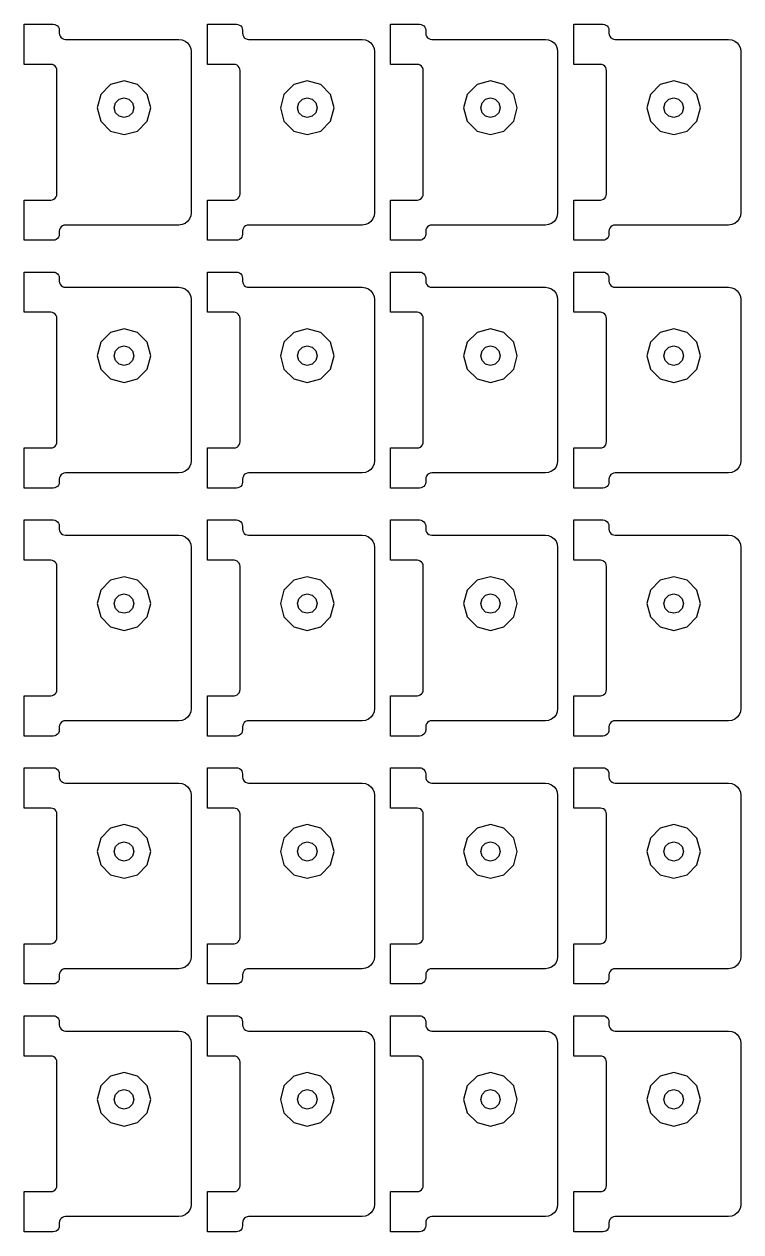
# Model space of a CAD drawing. Extents: x 11 to 212, y 11 to 212.
# Drawn here: x 149.94 to 156.85, y 61.2 to 72.84 of the extents above; entities that cross this region are included whole.
import ezdxf

# ---------------------------------------------------------------- set-up
doc = ezdxf.new("R2010")
doc.units = 0
doc.layers.add('G', color=7, linetype='continuous')

msp = doc.modelspace()

# ---------------------------------------------------------------- linework, layer by layer
at = {"layer": 'G'}
for points in [[(150.2, 71.141), (150.215, 71.143), (150.229, 71.149), (150.242, 71.158), (150.251, 71.171), (150.257, 71.185), (150.259, 71.2), (150.259, 72.388), (150.257, 72.403), (150.251, 72.418), (150.242, 72.43), (150.229, 72.439), (150.215, 72.445), (150.2, 72.447), (149.944, 72.447), (149.944, 72.835), (150.224, 72.835), (150.239, 72.833), (150.253, 72.827), (150.265, 72.818), (150.274, 72.806), (150.28, 72.792), (150.282, 72.776), (150.282, 72.747), (150.284, 72.732), (150.29, 72.718), (150.3, 72.705), (150.312, 72.696), (150.326, 72.69), (150.341, 72.688), (151.435, 72.688), (151.466, 72.684), (151.494, 72.672), (151.518, 72.654), (151.537, 72.629), (151.549, 72.601), (151.553, 72.571), (151.553, 71.018), (151.549, 70.987), (151.537, 70.959), (151.518, 70.934), (151.494, 70.916), (151.466, 70.904), (151.435, 70.9), (150.341, 70.9), (150.326, 70.898), (150.312, 70.892), (150.3, 70.883), (150.29, 70.871), (150.284, 70.856), (150.282, 70.841), (150.282, 70.812), (150.28, 70.797), (150.274, 70.782), (150.265, 70.77), (150.253, 70.761), (150.239, 70.755), (150.224, 70.753), (149.944, 70.753), (149.944, 71.141)], [(151.965, 71.141), (151.98, 71.143), (151.994, 71.149), (152.006, 71.158), (152.016, 71.171), (152.022, 71.185), (152.024, 71.2), (152.024, 72.388), (152.022, 72.403), (152.016, 72.418), (152.006, 72.43), (151.994, 72.439), (151.98, 72.445), (151.965, 72.447), (151.708, 72.447), (151.708, 72.835), (151.988, 72.835), (152.003, 72.833), (152.018, 72.827), (152.03, 72.818), (152.039, 72.806), (152.045, 72.792), (152.047, 72.776), (152.047, 72.747), (152.049, 72.732), (152.055, 72.718), (152.064, 72.705), (152.076, 72.696), (152.091, 72.69), (152.106, 72.688), (153.2, 72.688), (153.23, 72.684), (153.259, 72.672), (153.283, 72.654), (153.302, 72.629), (153.314, 72.601), (153.318, 72.571), (153.318, 71.018), (153.314, 70.987), (153.302, 70.959), (153.283, 70.934), (153.259, 70.916), (153.23, 70.904), (153.2, 70.9), (152.106, 70.9), (152.091, 70.898), (152.076, 70.892), (152.064, 70.883), (152.055, 70.871), (152.049, 70.856), (152.047, 70.841), (152.047, 70.812), (152.045, 70.797), (152.039, 70.782), (152.03, 70.77), (152.018, 70.761), (152.003, 70.755), (151.988, 70.753), (151.708, 70.753), (151.708, 71.141)], [(153.729, 71.141), (153.745, 71.143), (153.759, 71.149), (153.771, 71.158), (153.78, 71.171), (153.786, 71.185), (153.788, 71.2), (153.788, 72.388), (153.786, 72.403), (153.78, 72.418), (153.771, 72.43), (153.759, 72.439), (153.745, 72.445), (153.729, 72.447), (153.473, 72.447), (153.473, 72.835), (153.753, 72.835), (153.768, 72.833), (153.782, 72.827), (153.795, 72.818), (153.804, 72.806), (153.81, 72.792), (153.812, 72.776), (153.812, 72.747), (153.814, 72.732), (153.82, 72.718), (153.829, 72.705), (153.841, 72.696), (153.855, 72.69), (153.871, 72.688), (154.965, 72.688), (154.995, 72.684), (155.024, 72.672), (155.048, 72.654), (155.067, 72.629), (155.078, 72.601), (155.082, 72.571), (155.082, 71.018), (155.078, 70.987), (155.067, 70.959), (155.048, 70.934), (155.024, 70.916), (154.995, 70.904), (154.965, 70.9), (153.871, 70.9), (153.855, 70.898), (153.841, 70.892), (153.829, 70.883), (153.82, 70.871), (153.814, 70.856), (153.812, 70.841), (153.812, 70.812), (153.81, 70.797), (153.804, 70.782), (153.795, 70.77), (153.782, 70.761), (153.768, 70.755), (153.753, 70.753), (153.473, 70.753), (153.473, 71.141)], [(155.494, 71.141), (155.509, 71.143), (155.524, 71.149), (155.536, 71.158), (155.545, 71.171), (155.551, 71.185), (155.553, 71.2), (155.553, 72.388), (155.551, 72.403), (155.545, 72.418), (155.536, 72.43), (155.524, 72.439), (155.509, 72.445), (155.494, 72.447), (155.238, 72.447), (155.238, 72.835), (155.518, 72.835), (155.533, 72.833), (155.547, 72.827), (155.559, 72.818), (155.569, 72.806), (155.574, 72.792), (155.576, 72.776), (155.576, 72.747), (155.578, 72.732), (155.584, 72.718), (155.594, 72.705), (155.606, 72.696), (155.62, 72.69), (155.635, 72.688), (156.729, 72.688), (156.76, 72.684), (156.788, 72.672), (156.813, 72.654), (156.831, 72.629), (156.843, 72.601), (156.847, 72.571), (156.847, 71.018), (156.843, 70.987), (156.831, 70.959), (156.813, 70.934), (156.788, 70.916), (156.76, 70.904), (156.729, 70.9), (155.635, 70.9), (155.62, 70.898), (155.606, 70.892), (155.594, 70.883), (155.584, 70.871), (155.578, 70.856), (155.576, 70.841), (155.576, 70.812), (155.574, 70.797), (155.569, 70.782), (155.559, 70.77), (155.547, 70.761), (155.533, 70.755), (155.518, 70.753), (155.238, 70.753), (155.238, 71.141)], [(151.13, 71.9), (151.165, 72.029), (151.13, 72.159), (151.035, 72.254), (150.906, 72.288), (150.776, 72.254), (150.682, 72.159), (150.647, 72.029), (150.682, 71.9), (150.776, 71.805), (150.906, 71.771), (151.035, 71.805)], [(152.895, 71.9), (152.929, 72.029), (152.895, 72.159), (152.8, 72.254), (152.671, 72.288), (152.541, 72.254), (152.446, 72.159), (152.412, 72.029), (152.446, 71.9), (152.541, 71.805), (152.671, 71.771), (152.8, 71.805)], [(154.659, 71.9), (154.694, 72.029), (154.659, 72.159), (154.565, 72.254), (154.435, 72.288), (154.306, 72.254), (154.211, 72.159), (154.176, 72.029), (154.211, 71.9), (154.306, 71.805), (154.435, 71.771), (154.565, 71.805)], [(156.424, 71.9), (156.459, 72.029), (156.424, 72.159), (156.329, 72.254), (156.2, 72.288), (156.071, 72.254), (155.976, 72.159), (155.941, 72.029), (155.976, 71.9), (156.071, 71.805), (156.2, 71.771), (156.329, 71.805)], [(151, 72.029), (150.987, 71.982), (150.953, 71.948), (150.906, 71.935), (150.859, 71.948), (150.824, 71.982), (150.812, 72.029), (150.824, 72.076), (150.859, 72.111), (150.906, 72.124), (150.953, 72.111), (150.987, 72.076)], [(152.765, 72.029), (152.752, 71.982), (152.718, 71.948), (152.671, 71.935), (152.624, 71.948), (152.589, 71.982), (152.576, 72.029), (152.589, 72.076), (152.624, 72.111), (152.671, 72.124), (152.718, 72.111), (152.752, 72.076)], [(154.529, 72.029), (154.517, 71.982), (154.482, 71.948), (154.435, 71.935), (154.388, 71.948), (154.354, 71.982), (154.341, 72.029), (154.354, 72.076), (154.388, 72.111), (154.435, 72.124), (154.482, 72.111), (154.517, 72.076)], [(156.294, 72.029), (156.282, 71.982), (156.247, 71.948), (156.2, 71.935), (156.153, 71.948), (156.118, 71.982), (156.106, 72.029), (156.118, 72.076), (156.153, 72.111), (156.2, 72.124), (156.247, 72.111), (156.282, 72.076)], [(150.2, 68.753), (150.215, 68.755), (150.229, 68.761), (150.242, 68.77), (150.251, 68.782), (150.257, 68.797), (150.259, 68.812), (150.259, 70), (150.257, 70.015), (150.251, 70.029), (150.242, 70.042), (150.229, 70.051), (150.215, 70.057), (150.2, 70.059), (149.944, 70.059), (149.944, 70.447), (150.224, 70.447), (150.239, 70.445), (150.253, 70.439), (150.265, 70.43), (150.274, 70.418), (150.28, 70.403), (150.282, 70.388), (150.282, 70.359), (150.284, 70.344), (150.29, 70.329), (150.3, 70.317), (150.312, 70.308), (150.326, 70.302), (150.341, 70.3), (151.435, 70.3), (151.466, 70.296), (151.494, 70.284), (151.518, 70.266), (151.537, 70.241), (151.549, 70.213), (151.553, 70.182), (151.553, 68.629), (151.549, 68.599), (151.537, 68.571), (151.518, 68.546), (151.494, 68.528), (151.466, 68.516), (151.435, 68.512), (150.341, 68.512), (150.326, 68.51), (150.312, 68.504), (150.3, 68.495), (150.29, 68.482), (150.284, 68.468), (150.282, 68.453), (150.282, 68.424), (150.28, 68.408), (150.274, 68.394), (150.265, 68.382), (150.253, 68.373), (150.239, 68.367), (150.224, 68.365), (149.944, 68.365), (149.944, 68.753)], [(151.965, 68.753), (151.98, 68.755), (151.994, 68.761), (152.006, 68.77), (152.016, 68.782), (152.022, 68.797), (152.024, 68.812), (152.024, 70), (152.022, 70.015), (152.016, 70.029), (152.006, 70.042), (151.994, 70.051), (151.98, 70.057), (151.965, 70.059), (151.708, 70.059), (151.708, 70.447), (151.988, 70.447), (152.003, 70.445), (152.018, 70.439), (152.03, 70.43), (152.039, 70.418), (152.045, 70.403), (152.047, 70.388), (152.047, 70.359), (152.049, 70.344), (152.055, 70.329), (152.064, 70.317), (152.076, 70.308), (152.091, 70.302), (152.106, 70.3), (153.2, 70.3), (153.23, 70.296), (153.259, 70.284), (153.283, 70.266), (153.302, 70.241), (153.314, 70.213), (153.318, 70.182), (153.318, 68.629), (153.314, 68.599), (153.302, 68.571), (153.283, 68.546), (153.259, 68.528), (153.23, 68.516), (153.2, 68.512), (152.106, 68.512), (152.091, 68.51), (152.076, 68.504), (152.064, 68.495), (152.055, 68.482), (152.049, 68.468), (152.047, 68.453), (152.047, 68.424), (152.045, 68.408), (152.039, 68.394), (152.03, 68.382), (152.018, 68.373), (152.003, 68.367), (151.988, 68.365), (151.708, 68.365), (151.708, 68.753)], [(153.729, 68.753), (153.745, 68.755), (153.759, 68.761), (153.771, 68.77), (153.78, 68.782), (153.786, 68.797), (153.788, 68.812), (153.788, 70), (153.786, 70.015), (153.78, 70.029), (153.771, 70.042), (153.759, 70.051), (153.745, 70.057), (153.729, 70.059), (153.473, 70.059), (153.473, 70.447), (153.753, 70.447), (153.768, 70.445), (153.782, 70.439), (153.795, 70.43), (153.804, 70.418), (153.81, 70.403), (153.812, 70.388), (153.812, 70.359), (153.814, 70.344), (153.82, 70.329), (153.829, 70.317), (153.841, 70.308), (153.855, 70.302), (153.871, 70.3), (154.965, 70.3), (154.995, 70.296), (155.024, 70.284), (155.048, 70.266), (155.067, 70.241), (155.078, 70.213), (155.082, 70.182), (155.082, 68.629), (155.078, 68.599), (155.067, 68.571), (155.048, 68.546), (155.024, 68.528), (154.995, 68.516), (154.965, 68.512), (153.871, 68.512), (153.855, 68.51), (153.841, 68.504), (153.829, 68.495), (153.82, 68.482), (153.814, 68.468), (153.812, 68.453), (153.812, 68.424), (153.81, 68.408), (153.804, 68.394), (153.795, 68.382), (153.782, 68.373), (153.768, 68.367), (153.753, 68.365), (153.473, 68.365), (153.473, 68.753)], [(155.494, 68.753), (155.509, 68.755), (155.524, 68.761), (155.536, 68.77), (155.545, 68.782), (155.551, 68.797), (155.553, 68.812), (155.553, 70), (155.551, 70.015), (155.545, 70.029), (155.536, 70.042), (155.524, 70.051), (155.509, 70.057), (155.494, 70.059), (155.238, 70.059), (155.238, 70.447), (155.518, 70.447), (155.533, 70.445), (155.547, 70.439), (155.559, 70.43), (155.569, 70.418), (155.574, 70.403), (155.576, 70.388), (155.576, 70.359), (155.578, 70.344), (155.584, 70.329), (155.594, 70.317), (155.606, 70.308), (155.62, 70.302), (155.635, 70.3), (156.729, 70.3), (156.76, 70.296), (156.788, 70.284), (156.813, 70.266), (156.831, 70.241), (156.843, 70.213), (156.847, 70.182), (156.847, 68.629), (156.843, 68.599), (156.831, 68.571), (156.813, 68.546), (156.788, 68.528), (156.76, 68.516), (156.729, 68.512), (155.635, 68.512), (155.62, 68.51), (155.606, 68.504), (155.594, 68.495), (155.584, 68.482), (155.578, 68.468), (155.576, 68.453), (155.576, 68.424), (155.574, 68.408), (155.569, 68.394), (155.559, 68.382), (155.547, 68.373), (155.533, 68.367), (155.518, 68.365), (155.238, 68.365), (155.238, 68.753)], [(151.13, 69.512), (151.165, 69.641), (151.13, 69.771), (151.035, 69.865), (150.906, 69.9), (150.776, 69.865), (150.682, 69.771), (150.647, 69.641), (150.682, 69.512), (150.776, 69.417), (150.906, 69.382), (151.035, 69.417)], [(152.895, 69.512), (152.929, 69.641), (152.895, 69.771), (152.8, 69.865), (152.671, 69.9), (152.541, 69.865), (152.446, 69.771), (152.412, 69.641), (152.446, 69.512), (152.541, 69.417), (152.671, 69.382), (152.8, 69.417)], [(154.659, 69.512), (154.694, 69.641), (154.659, 69.771), (154.565, 69.865), (154.435, 69.9), (154.306, 69.865), (154.211, 69.771), (154.176, 69.641), (154.211, 69.512), (154.306, 69.417), (154.435, 69.382), (154.565, 69.417)], [(156.424, 69.512), (156.459, 69.641), (156.424, 69.771), (156.329, 69.865), (156.2, 69.9), (156.071, 69.865), (155.976, 69.771), (155.941, 69.641), (155.976, 69.512), (156.071, 69.417), (156.2, 69.382), (156.329, 69.417)], [(151, 69.641), (150.987, 69.594), (150.953, 69.56), (150.906, 69.547), (150.859, 69.56), (150.824, 69.594), (150.812, 69.641), (150.824, 69.688), (150.859, 69.723), (150.906, 69.735), (150.953, 69.723), (150.987, 69.688)], [(152.765, 69.641), (152.752, 69.594), (152.718, 69.56), (152.671, 69.547), (152.624, 69.56), (152.589, 69.594), (152.576, 69.641), (152.589, 69.688), (152.624, 69.723), (152.671, 69.735), (152.718, 69.723), (152.752, 69.688)], [(154.529, 69.641), (154.517, 69.594), (154.482, 69.56), (154.435, 69.547), (154.388, 69.56), (154.354, 69.594), (154.341, 69.641), (154.354, 69.688), (154.388, 69.723), (154.435, 69.735), (154.482, 69.723), (154.517, 69.688)], [(156.294, 69.641), (156.282, 69.594), (156.247, 69.56), (156.2, 69.547), (156.153, 69.56), (156.118, 69.594), (156.106, 69.641), (156.118, 69.688), (156.153, 69.723), (156.2, 69.735), (156.247, 69.723), (156.282, 69.688)], [(150.2, 66.365), (150.215, 66.367), (150.229, 66.373), (150.242, 66.382), (150.251, 66.394), (150.257, 66.408), (150.259, 66.424), (150.259, 67.612), (150.257, 67.627), (150.251, 67.641), (150.242, 67.653), (150.229, 67.663), (150.215, 67.669), (150.2, 67.671), (149.944, 67.671), (149.944, 68.059), (150.224, 68.059), (150.239, 68.057), (150.253, 68.051), (150.265, 68.042), (150.274, 68.029), (150.28, 68.015), (150.282, 68), (150.282, 67.971), (150.284, 67.955), (150.29, 67.941), (150.3, 67.929), (150.312, 67.92), (150.326, 67.914), (150.341, 67.912), (151.435, 67.912), (151.466, 67.908), (151.494, 67.896), (151.518, 67.877), (151.537, 67.853), (151.549, 67.825), (151.553, 67.794), (151.553, 66.241), (151.549, 66.211), (151.537, 66.182), (151.518, 66.158), (151.494, 66.139), (151.466, 66.128), (151.435, 66.124), (150.341, 66.124), (150.326, 66.122), (150.312, 66.116), (150.3, 66.106), (150.29, 66.094), (150.284, 66.08), (150.282, 66.065), (150.282, 66.035), (150.28, 66.02), (150.274, 66.006), (150.265, 65.994), (150.253, 65.984), (150.239, 65.978), (150.224, 65.976), (149.944, 65.976), (149.944, 66.365)], [(151.965, 66.365), (151.98, 66.367), (151.994, 66.373), (152.006, 66.382), (152.016, 66.394), (152.022, 66.408), (152.024, 66.424), (152.024, 67.612), (152.022, 67.627), (152.016, 67.641), (152.006, 67.653), (151.994, 67.663), (151.98, 67.669), (151.965, 67.671), (151.708, 67.671), (151.708, 68.059), (151.988, 68.059), (152.003, 68.057), (152.018, 68.051), (152.03, 68.042), (152.039, 68.029), (152.045, 68.015), (152.047, 68), (152.047, 67.971), (152.049, 67.955), (152.055, 67.941), (152.064, 67.929), (152.076, 67.92), (152.091, 67.914), (152.106, 67.912), (153.2, 67.912), (153.23, 67.908), (153.259, 67.896), (153.283, 67.877), (153.302, 67.853), (153.314, 67.825), (153.318, 67.794), (153.318, 66.241), (153.314, 66.211), (153.302, 66.182), (153.283, 66.158), (153.259, 66.139), (153.23, 66.128), (153.2, 66.124), (152.106, 66.124), (152.091, 66.122), (152.076, 66.116), (152.064, 66.106), (152.055, 66.094), (152.049, 66.08), (152.047, 66.065), (152.047, 66.035), (152.045, 66.02), (152.039, 66.006), (152.03, 65.994), (152.018, 65.984), (152.003, 65.978), (151.988, 65.976), (151.708, 65.976), (151.708, 66.365)], [(153.729, 66.365), (153.745, 66.367), (153.759, 66.373), (153.771, 66.382), (153.78, 66.394), (153.786, 66.408), (153.788, 66.424), (153.788, 67.612), (153.786, 67.627), (153.78, 67.641), (153.771, 67.653), (153.759, 67.663), (153.745, 67.669), (153.729, 67.671), (153.473, 67.671), (153.473, 68.059), (153.753, 68.059), (153.768, 68.057), (153.782, 68.051), (153.795, 68.042), (153.804, 68.029), (153.81, 68.015), (153.812, 68), (153.812, 67.971), (153.814, 67.955), (153.82, 67.941), (153.829, 67.929), (153.841, 67.92), (153.855, 67.914), (153.871, 67.912), (154.965, 67.912), (154.995, 67.908), (155.024, 67.896), (155.048, 67.877), (155.067, 67.853), (155.078, 67.825), (155.082, 67.794), (155.082, 66.241), (155.078, 66.211), (155.067, 66.182), (155.048, 66.158), (155.024, 66.139), (154.995, 66.128), (154.965, 66.124), (153.871, 66.124), (153.855, 66.122), (153.841, 66.116), (153.829, 66.106), (153.82, 66.094), (153.814, 66.08), (153.812, 66.065), (153.812, 66.035), (153.81, 66.02), (153.804, 66.006), (153.795, 65.994), (153.782, 65.984), (153.768, 65.978), (153.753, 65.976), (153.473, 65.976), (153.473, 66.365)], [(155.494, 66.365), (155.509, 66.367), (155.524, 66.373), (155.536, 66.382), (155.545, 66.394), (155.551, 66.408), (155.553, 66.424), (155.553, 67.612), (155.551, 67.627), (155.545, 67.641), (155.536, 67.653), (155.524, 67.663), (155.509, 67.669), (155.494, 67.671), (155.238, 67.671), (155.238, 68.059), (155.518, 68.059), (155.533, 68.057), (155.547, 68.051), (155.559, 68.042), (155.569, 68.029), (155.574, 68.015), (155.576, 68), (155.576, 67.971), (155.578, 67.955), (155.584, 67.941), (155.594, 67.929), (155.606, 67.92), (155.62, 67.914), (155.635, 67.912), (156.729, 67.912), (156.76, 67.908), (156.788, 67.896), (156.813, 67.877), (156.831, 67.853), (156.843, 67.825), (156.847, 67.794), (156.847, 66.241), (156.843, 66.211), (156.831, 66.182), (156.813, 66.158), (156.788, 66.139), (156.76, 66.128), (156.729, 66.124), (155.635, 66.124), (155.62, 66.122), (155.606, 66.116), (155.594, 66.106), (155.584, 66.094), (155.578, 66.08), (155.576, 66.065), (155.576, 66.035), (155.574, 66.02), (155.569, 66.006), (155.559, 65.994), (155.547, 65.984), (155.533, 65.978), (155.518, 65.976), (155.238, 65.976), (155.238, 66.365)], [(151.13, 67.124), (151.165, 67.253), (151.13, 67.382), (151.035, 67.477), (150.906, 67.512), (150.776, 67.477), (150.682, 67.382), (150.647, 67.253), (150.682, 67.124), (150.776, 67.029), (150.906, 66.994), (151.035, 67.029)], [(152.895, 67.124), (152.929, 67.253), (152.895, 67.382), (152.8, 67.477), (152.671, 67.512), (152.541, 67.477), (152.446, 67.382), (152.412, 67.253), (152.446, 67.124), (152.541, 67.029), (152.671, 66.994), (152.8, 67.029)], [(154.659, 67.124), (154.694, 67.253), (154.659, 67.382), (154.565, 67.477), (154.435, 67.512), (154.306, 67.477), (154.211, 67.382), (154.176, 67.253), (154.211, 67.124), (154.306, 67.029), (154.435, 66.994), (154.565, 67.029)], [(156.424, 67.124), (156.459, 67.253), (156.424, 67.382), (156.329, 67.477), (156.2, 67.512), (156.071, 67.477), (155.976, 67.382), (155.941, 67.253), (155.976, 67.124), (156.071, 67.029), (156.2, 66.994), (156.329, 67.029)], [(151, 67.253), (150.987, 67.206), (150.953, 67.171), (150.906, 67.159), (150.859, 67.171), (150.824, 67.206), (150.812, 67.253), (150.824, 67.3), (150.859, 67.334), (150.906, 67.347), (150.953, 67.334), (150.987, 67.3)], [(152.765, 67.253), (152.752, 67.206), (152.718, 67.171), (152.671, 67.159), (152.624, 67.171), (152.589, 67.206), (152.576, 67.253), (152.589, 67.3), (152.624, 67.334), (152.671, 67.347), (152.718, 67.334), (152.752, 67.3)], [(154.529, 67.253), (154.517, 67.206), (154.482, 67.171), (154.435, 67.159), (154.388, 67.171), (154.354, 67.206), (154.341, 67.253), (154.354, 67.3), (154.388, 67.334), (154.435, 67.347), (154.482, 67.334), (154.517, 67.3)], [(156.294, 67.253), (156.282, 67.206), (156.247, 67.171), (156.2, 67.159), (156.153, 67.171), (156.118, 67.206), (156.106, 67.253), (156.118, 67.3), (156.153, 67.334), (156.2, 67.347), (156.247, 67.334), (156.282, 67.3)], [(150.2, 63.976), (150.215, 63.978), (150.229, 63.984), (150.242, 63.994), (150.251, 64.006), (150.257, 64.02), (150.259, 64.035), (150.259, 65.224), (150.257, 65.239), (150.251, 65.253), (150.242, 65.265), (150.229, 65.274), (150.215, 65.28), (150.2, 65.282), (149.944, 65.282), (149.944, 65.671), (150.224, 65.671), (150.239, 65.669), (150.253, 65.663), (150.265, 65.653), (150.274, 65.641), (150.28, 65.627), (150.282, 65.612), (150.282, 65.582), (150.284, 65.567), (150.29, 65.553), (150.3, 65.541), (150.312, 65.531), (150.326, 65.526), (150.341, 65.524), (151.435, 65.524), (151.466, 65.52), (151.494, 65.508), (151.518, 65.489), (151.537, 65.465), (151.549, 65.436), (151.553, 65.406), (151.553, 63.853), (151.549, 63.822), (151.537, 63.794), (151.518, 63.77), (151.494, 63.751), (151.466, 63.739), (151.435, 63.735), (150.341, 63.735), (150.326, 63.733), (150.312, 63.727), (150.3, 63.718), (150.29, 63.706), (150.284, 63.692), (150.282, 63.676), (150.282, 63.647), (150.28, 63.632), (150.274, 63.618), (150.265, 63.605), (150.253, 63.596), (150.239, 63.59), (150.224, 63.588), (149.944, 63.588), (149.944, 63.976)], [(151.965, 63.976), (151.98, 63.978), (151.994, 63.984), (152.006, 63.994), (152.016, 64.006), (152.022, 64.02), (152.024, 64.035), (152.024, 65.224), (152.022, 65.239), (152.016, 65.253), (152.006, 65.265), (151.994, 65.274), (151.98, 65.28), (151.965, 65.282), (151.708, 65.282), (151.708, 65.671), (151.988, 65.671), (152.003, 65.669), (152.018, 65.663), (152.03, 65.653), (152.039, 65.641), (152.045, 65.627), (152.047, 65.612), (152.047, 65.582), (152.049, 65.567), (152.055, 65.553), (152.064, 65.541), (152.076, 65.531), (152.091, 65.526), (152.106, 65.524), (153.2, 65.524), (153.23, 65.52), (153.259, 65.508), (153.283, 65.489), (153.302, 65.465), (153.314, 65.436), (153.318, 65.406), (153.318, 63.853), (153.314, 63.822), (153.302, 63.794), (153.283, 63.77), (153.259, 63.751), (153.23, 63.739), (153.2, 63.735), (152.106, 63.735), (152.091, 63.733), (152.076, 63.727), (152.064, 63.718), (152.055, 63.706), (152.049, 63.692), (152.047, 63.676), (152.047, 63.647), (152.045, 63.632), (152.039, 63.618), (152.03, 63.605), (152.018, 63.596), (152.003, 63.59), (151.988, 63.588), (151.708, 63.588), (151.708, 63.976)], [(153.729, 63.976), (153.745, 63.978), (153.759, 63.984), (153.771, 63.994), (153.78, 64.006), (153.786, 64.02), (153.788, 64.035), (153.788, 65.224), (153.786, 65.239), (153.78, 65.253), (153.771, 65.265), (153.759, 65.274), (153.745, 65.28), (153.729, 65.282), (153.473, 65.282), (153.473, 65.671), (153.753, 65.671), (153.768, 65.669), (153.782, 65.663), (153.795, 65.653), (153.804, 65.641), (153.81, 65.627), (153.812, 65.612), (153.812, 65.582), (153.814, 65.567), (153.82, 65.553), (153.829, 65.541), (153.841, 65.531), (153.855, 65.526), (153.871, 65.524), (154.965, 65.524), (154.995, 65.52), (155.024, 65.508), (155.048, 65.489), (155.067, 65.465), (155.078, 65.436), (155.082, 65.406), (155.082, 63.853), (155.078, 63.822), (155.067, 63.794), (155.048, 63.77), (155.024, 63.751), (154.995, 63.739), (154.965, 63.735), (153.871, 63.735), (153.855, 63.733), (153.841, 63.727), (153.829, 63.718), (153.82, 63.706), (153.814, 63.692), (153.812, 63.676), (153.812, 63.647), (153.81, 63.632), (153.804, 63.618), (153.795, 63.605), (153.782, 63.596), (153.768, 63.59), (153.753, 63.588), (153.473, 63.588), (153.473, 63.976)], [(155.494, 63.976), (155.509, 63.978), (155.524, 63.984), (155.536, 63.994), (155.545, 64.006), (155.551, 64.02), (155.553, 64.035), (155.553, 65.224), (155.551, 65.239), (155.545, 65.253), (155.536, 65.265), (155.524, 65.274), (155.509, 65.28), (155.494, 65.282), (155.238, 65.282), (155.238, 65.671), (155.518, 65.671), (155.533, 65.669), (155.547, 65.663), (155.559, 65.653), (155.569, 65.641), (155.574, 65.627), (155.576, 65.612), (155.576, 65.582), (155.578, 65.567), (155.584, 65.553), (155.594, 65.541), (155.606, 65.531), (155.62, 65.526), (155.635, 65.524), (156.729, 65.524), (156.76, 65.52), (156.788, 65.508), (156.813, 65.489), (156.831, 65.465), (156.843, 65.436), (156.847, 65.406), (156.847, 63.853), (156.843, 63.822), (156.831, 63.794), (156.813, 63.77), (156.788, 63.751), (156.76, 63.739), (156.729, 63.735), (155.635, 63.735), (155.62, 63.733), (155.606, 63.727), (155.594, 63.718), (155.584, 63.706), (155.578, 63.692), (155.576, 63.676), (155.576, 63.647), (155.574, 63.632), (155.569, 63.618), (155.559, 63.605), (155.547, 63.596), (155.533, 63.59), (155.518, 63.588), (155.238, 63.588), (155.238, 63.976)], [(151.13, 64.735), (151.165, 64.865), (151.13, 64.994), (151.035, 65.089), (150.906, 65.124), (150.776, 65.089), (150.682, 64.994), (150.647, 64.865), (150.682, 64.735), (150.776, 64.641), (150.906, 64.606), (151.035, 64.641)], [(152.895, 64.735), (152.929, 64.865), (152.895, 64.994), (152.8, 65.089), (152.671, 65.124), (152.541, 65.089), (152.446, 64.994), (152.412, 64.865), (152.446, 64.735), (152.541, 64.641), (152.671, 64.606), (152.8, 64.641)], [(154.659, 64.735), (154.694, 64.865), (154.659, 64.994), (154.565, 65.089), (154.435, 65.124), (154.306, 65.089), (154.211, 64.994), (154.176, 64.865), (154.211, 64.735), (154.306, 64.641), (154.435, 64.606), (154.565, 64.641)], [(156.424, 64.735), (156.459, 64.865), (156.424, 64.994), (156.329, 65.089), (156.2, 65.124), (156.071, 65.089), (155.976, 64.994), (155.941, 64.865), (155.976, 64.735), (156.071, 64.641), (156.2, 64.606), (156.329, 64.641)], [(151, 64.865), (150.987, 64.818), (150.953, 64.783), (150.906, 64.771), (150.859, 64.783), (150.824, 64.818), (150.812, 64.865), (150.824, 64.912), (150.859, 64.946), (150.906, 64.959), (150.953, 64.946), (150.987, 64.912)], [(152.765, 64.865), (152.752, 64.818), (152.718, 64.783), (152.671, 64.771), (152.624, 64.783), (152.589, 64.818), (152.576, 64.865), (152.589, 64.912), (152.624, 64.946), (152.671, 64.959), (152.718, 64.946), (152.752, 64.912)], [(154.529, 64.865), (154.517, 64.818), (154.482, 64.783), (154.435, 64.771), (154.388, 64.783), (154.354, 64.818), (154.341, 64.865), (154.354, 64.912), (154.388, 64.946), (154.435, 64.959), (154.482, 64.946), (154.517, 64.912)], [(156.294, 64.865), (156.282, 64.818), (156.247, 64.783), (156.2, 64.771), (156.153, 64.783), (156.118, 64.818), (156.106, 64.865), (156.118, 64.912), (156.153, 64.946), (156.2, 64.959), (156.247, 64.946), (156.282, 64.912)], [(150.2, 61.588), (150.215, 61.59), (150.229, 61.596), (150.242, 61.605), (150.251, 61.618), (150.257, 61.632), (150.259, 61.647), (150.259, 62.835), (150.257, 62.851), (150.251, 62.865), (150.242, 62.877), (150.229, 62.886), (150.215, 62.892), (150.2, 62.894), (149.944, 62.894), (149.944, 63.282), (150.224, 63.282), (150.239, 63.28), (150.253, 63.274), (150.265, 63.265), (150.274, 63.253), (150.28, 63.239), (150.282, 63.224), (150.282, 63.194), (150.284, 63.179), (150.29, 63.165), (150.3, 63.153), (150.312, 63.143), (150.326, 63.137), (150.341, 63.135), (151.435, 63.135), (151.466, 63.131), (151.494, 63.12), (151.518, 63.101), (151.537, 63.076), (151.549, 63.048), (151.553, 63.018), (151.553, 61.465), (151.549, 61.434), (151.537, 61.406), (151.518, 61.382), (151.494, 61.363), (151.466, 61.351), (151.435, 61.347), (150.341, 61.347), (150.326, 61.345), (150.312, 61.339), (150.3, 61.33), (150.29, 61.318), (150.284, 61.303), (150.282, 61.288), (150.282, 61.259), (150.28, 61.244), (150.274, 61.229), (150.265, 61.217), (150.253, 61.208), (150.239, 61.202), (150.224, 61.2), (149.944, 61.2), (149.944, 61.588)], [(151.965, 61.588), (151.98, 61.59), (151.994, 61.596), (152.006, 61.605), (152.016, 61.618), (152.022, 61.632), (152.024, 61.647), (152.024, 62.835), (152.022, 62.851), (152.016, 62.865), (152.006, 62.877), (151.994, 62.886), (151.98, 62.892), (151.965, 62.894), (151.708, 62.894), (151.708, 63.282), (151.988, 63.282), (152.003, 63.28), (152.018, 63.274), (152.03, 63.265), (152.039, 63.253), (152.045, 63.239), (152.047, 63.224), (152.047, 63.194), (152.049, 63.179), (152.055, 63.165), (152.064, 63.153), (152.076, 63.143), (152.091, 63.137), (152.106, 63.135), (153.2, 63.135), (153.23, 63.131), (153.259, 63.12), (153.283, 63.101), (153.302, 63.076), (153.314, 63.048), (153.318, 63.018), (153.318, 61.465), (153.314, 61.434), (153.302, 61.406), (153.283, 61.382), (153.259, 61.363), (153.23, 61.351), (153.2, 61.347), (152.106, 61.347), (152.091, 61.345), (152.076, 61.339), (152.064, 61.33), (152.055, 61.318), (152.049, 61.303), (152.047, 61.288), (152.047, 61.259), (152.045, 61.244), (152.039, 61.229), (152.03, 61.217), (152.018, 61.208), (152.003, 61.202), (151.988, 61.2), (151.708, 61.2), (151.708, 61.588)], [(153.729, 61.588), (153.745, 61.59), (153.759, 61.596), (153.771, 61.605), (153.78, 61.618), (153.786, 61.632), (153.788, 61.647), (153.788, 62.835), (153.786, 62.851), (153.78, 62.865), (153.771, 62.877), (153.759, 62.886), (153.745, 62.892), (153.729, 62.894), (153.473, 62.894), (153.473, 63.282), (153.753, 63.282), (153.768, 63.28), (153.782, 63.274), (153.795, 63.265), (153.804, 63.253), (153.81, 63.239), (153.812, 63.224), (153.812, 63.194), (153.814, 63.179), (153.82, 63.165), (153.829, 63.153), (153.841, 63.143), (153.855, 63.137), (153.871, 63.135), (154.965, 63.135), (154.995, 63.131), (155.024, 63.12), (155.048, 63.101), (155.067, 63.076), (155.078, 63.048), (155.082, 63.018), (155.082, 61.465), (155.078, 61.434), (155.067, 61.406), (155.048, 61.382), (155.024, 61.363), (154.995, 61.351), (154.965, 61.347), (153.871, 61.347), (153.855, 61.345), (153.841, 61.339), (153.829, 61.33), (153.82, 61.318), (153.814, 61.303), (153.812, 61.288), (153.812, 61.259), (153.81, 61.244), (153.804, 61.229), (153.795, 61.217), (153.782, 61.208), (153.768, 61.202), (153.753, 61.2), (153.473, 61.2), (153.473, 61.588)], [(155.494, 61.588), (155.509, 61.59), (155.524, 61.596), (155.536, 61.605), (155.545, 61.618), (155.551, 61.632), (155.553, 61.647), (155.553, 62.835), (155.551, 62.851), (155.545, 62.865), (155.536, 62.877), (155.524, 62.886), (155.509, 62.892), (155.494, 62.894), (155.238, 62.894), (155.238, 63.282), (155.518, 63.282), (155.533, 63.28), (155.547, 63.274), (155.559, 63.265), (155.569, 63.253), (155.574, 63.239), (155.576, 63.224), (155.576, 63.194), (155.578, 63.179), (155.584, 63.165), (155.594, 63.153), (155.606, 63.143), (155.62, 63.137), (155.635, 63.135), (156.729, 63.135), (156.76, 63.131), (156.788, 63.12), (156.813, 63.101), (156.831, 63.076), (156.843, 63.048), (156.847, 63.018), (156.847, 61.465), (156.843, 61.434), (156.831, 61.406), (156.813, 61.382), (156.788, 61.363), (156.76, 61.351), (156.729, 61.347), (155.635, 61.347), (155.62, 61.345), (155.606, 61.339), (155.594, 61.33), (155.584, 61.318), (155.578, 61.303), (155.576, 61.288), (155.576, 61.259), (155.574, 61.244), (155.569, 61.229), (155.559, 61.217), (155.547, 61.208), (155.533, 61.202), (155.518, 61.2), (155.238, 61.2), (155.238, 61.588)], [(151.13, 62.347), (151.165, 62.476), (151.13, 62.606), (151.035, 62.701), (150.906, 62.735), (150.776, 62.701), (150.682, 62.606), (150.647, 62.476), (150.682, 62.347), (150.776, 62.252), (150.906, 62.218), (151.035, 62.252)], [(152.895, 62.347), (152.929, 62.476), (152.895, 62.606), (152.8, 62.701), (152.671, 62.735), (152.541, 62.701), (152.446, 62.606), (152.412, 62.476), (152.446, 62.347), (152.541, 62.252), (152.671, 62.218), (152.8, 62.252)], [(154.659, 62.347), (154.694, 62.476), (154.659, 62.606), (154.565, 62.701), (154.435, 62.735), (154.306, 62.701), (154.211, 62.606), (154.176, 62.476), (154.211, 62.347), (154.306, 62.252), (154.435, 62.218), (154.565, 62.252)], [(156.424, 62.347), (156.459, 62.476), (156.424, 62.606), (156.329, 62.701), (156.2, 62.735), (156.071, 62.701), (155.976, 62.606), (155.941, 62.476), (155.976, 62.347), (156.071, 62.252), (156.2, 62.218), (156.329, 62.252)], [(151, 62.476), (150.987, 62.429), (150.953, 62.395), (150.906, 62.382), (150.859, 62.395), (150.824, 62.429), (150.812, 62.476), (150.824, 62.524), (150.859, 62.558), (150.906, 62.571), (150.953, 62.558), (150.987, 62.524)], [(152.765, 62.476), (152.752, 62.429), (152.718, 62.395), (152.671, 62.382), (152.624, 62.395), (152.589, 62.429), (152.576, 62.476), (152.589, 62.524), (152.624, 62.558), (152.671, 62.571), (152.718, 62.558), (152.752, 62.524)], [(154.529, 62.476), (154.517, 62.429), (154.482, 62.395), (154.435, 62.382), (154.388, 62.395), (154.354, 62.429), (154.341, 62.476), (154.354, 62.524), (154.388, 62.558), (154.435, 62.571), (154.482, 62.558), (154.517, 62.524)], [(156.294, 62.476), (156.282, 62.429), (156.247, 62.395), (156.2, 62.382), (156.153, 62.395), (156.118, 62.429), (156.106, 62.476), (156.118, 62.524), (156.153, 62.558), (156.2, 62.571), (156.247, 62.558), (156.282, 62.524)]]:
    msp.add_lwpolyline(points, close=True, dxfattribs=at)

doc.saveas('drawing.dxf')
